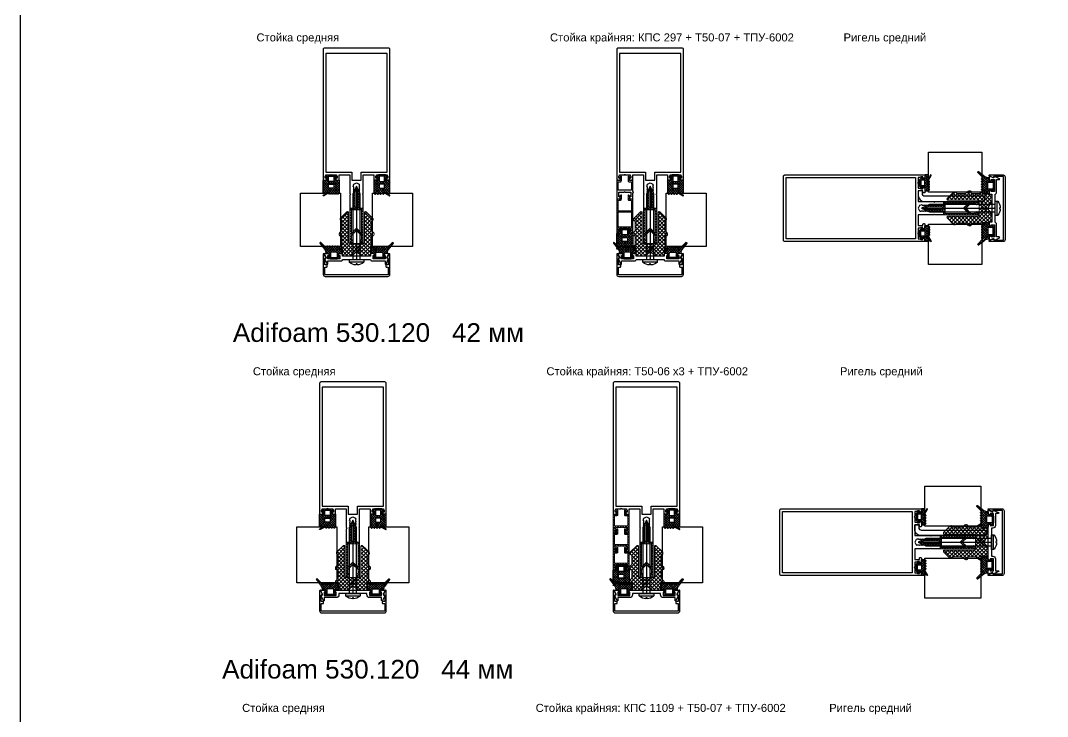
# Model space of a CAD drawing. Header units: millimetres. Extents: x 1744 to 18744, y -2272 to 2782.
# Drawn here: x 7208 to 7977, y -554 to -32 of the extents above; entities that cross this region are included whole.
import ezdxf

# ---------------------------------------------------------------- set-up
doc = ezdxf.new("R2010")
doc.units = ezdxf.units.MM
doc.layers.add('Steklopaket', color=5, linetype='Continuous')
doc.layers.add('подписи', color=7, linetype='Continuous')
doc.layers.add('Уплотнители', color=1, linetype='Continuous', lineweight=20)
doc.layers.add('Штриховка', color=1, linetype='Continuous', lineweight=5)
doc.styles.get("Standard").update_dxf_attribs({"font": 'arial.ttf'})

# ---------------------------------------------------------------- blocks, each defined once
blk = doc.blocks.new('КП45548')
at = {"color": 146, "true_color": 0x105689}
blk.add_lwpolyline([(-25, 21.5, 0.414214), (-24.5, 21), (-23.57, 21, 0.116434), (-23.44, 21.03), (-22.67, 21.42, 0.284079), (-22.5, 21.69), (-22.5, 22.2, 0.414214), (-22.8, 22.5), (-23.5, 22.5), (-23.5, 24), (-23.09, 24.41, 0.198912), (-23, 24.62), (-23, 25), (-19.44, 25, 0.284079), (-19.17, 25.17), (-19, 25.5), (-18.83, 25.17, 0.284079), (-18.56, 25), (-15, 25), (-15, 24.62, 0.198912), (-14.91, 24.41), (-14.5, 24), (-14.5, 22.5), (-15.2, 22.5, 0.414214), (-15.5, 22.2), (-15.5, 21.69, 0.284079), (-15.33, 21.42), (-14.56, 21.03, 0.116434), (-14.43, 21), (-13.5, 21, 0.414214), (-13, 21.5), (-13, 25), (-5, 25), (-5, 11.12, 0.198912), (-4.91, 10.91), (-4.5, 10.5), (-4.91, 10.09, 0.198912), (-5, 9.88), (-5, 0.5, 0.414214), (-4.5, 0), (-3.12, 0, 0.198912), (-2.91, 0.09), (-2.09, 0.91, 0.198912), (-2, 1.12), (-2, 1.46, 0.284079), (-2.17, 1.73), (-2.5, 1.9), (-2.17, 2.07, 0.284079), (-2, 2.34), (-2, 3.26, 0.284079), (-2.17, 3.53), (-2.5, 3.7), (-2.17, 3.87, 0.284079), (-2, 4.14), (-2, 5.06, 0.284079), (-2.17, 5.33), (-2.5, 5.5), (-2.17, 5.67, 0.284079), (-2, 5.94), (-2, 6.86, 0.284079), (-2.17, 7.13), (-2.5, 7.3), (-2.17, 7.47, 0.284079), (-2, 7.74), (-2, 8.66, 0.284079), (-2.17, 8.93), (-2.5, 9.1), (-2.17, 9.27, 0.284079), (-2, 9.54), (-2, 10.46, 0.284079), (-2.17, 10.73), (-2.5, 10.9), (-2.17, 11.07, 0.284079), (-2, 11.34), (-2, 12.26, 0.284079), (-2.17, 12.53), (-2.5, 12.7), (-2.17, 12.87, 0.284079), (-2, 13.14), (-2, 14.06, 0.284079), (-2.17, 14.33), (-2.5, 14.5), (-2.17, 14.67, 0.284079), (-2, 14.94), (-2, 15.86, 0.284079), (-2.17, 16.13), (-2.5, 16.3), (-2, 18), (0, 19), (2, 18), (2, 17.64, 0.284079), (2.17, 17.37), (2.5, 17.2), (2.17, 17.03, 0.284079), (2, 16.76), (2, 15.84, 0.284079), (2.17, 15.57), (2.5, 15.4), (2.17, 15.23, 0.284079), (2, 14.96), (2, 14.04, 0.284079), (2.17, 13.77), (2.5, 13.6), (2.17, 13.43, 0.284079), (2, 13.16), (2, 12.24, 0.284079), (2.17, 11.97), (2.5, 11.8), (2.17, 11.63, 0.284079), (2, 11.36), (2, 10.44, 0.284079), (2.17, 10.17), (2.5, 10), (2.17, 9.83, 0.284079), (2, 9.56), (2, 8.64, 0.284079), (2.17, 8.37), (2.5, 8.2), (2.17, 8.03, 0.284079), (2, 7.76), (2, 6.84, 0.284079), (2.17, 6.57), (2.5, 6.4), (2.17, 6.23, 0.284079), (2, 5.96), (2, 5.04, 0.284079), (2.17, 4.77), (2.5, 4.6), (2.17, 4.43, 0.284079), (2, 4.16), (2, 3.24, 0.284079), (2.17, 2.97), (2.5, 2.8), (2.17, 2.63, 0.284079), (2, 2.36), (2, 1.12, 0.198912), (2.09, 0.91), (2.91, 0.09, 0.198912), (3.12, 0), (4.5, 0, 0.414214), (5, 0.5), (5, 9.88, 0.198912), (4.91, 10.09), (4.5, 10.5), (4.91, 10.91, 0.198912), (5, 11.12), (5, 25), (13, 25), (13, 21.5, 0.414214), (13.5, 21), (14.43, 21, 0.116434), (14.56, 21.03), (15.33, 21.42, 0.284079), (15.5, 21.69), (15.5, 22.2, 0.414214), (15.2, 22.5), (14.5, 22.5), (14.5, 24), (14.91, 24.41, 0.198912), (15, 24.62), (15, 25), (18.56, 25, 0.284079), (18.83, 25.17), (19, 25.5), (19.17, 25.17, 0.284079), (19.44, 25), (23, 25), (23, 24.62, 0.198912), (23.09, 24.41), (23.5, 24), (23.5, 22.5), (22.8, 22.5, 0.414214), (22.5, 22.2), (22.5, 21.69, 0.284079), (22.67, 21.42), (23.44, 21.03, 0.116434), (23.57, 21), (24.5, 21, 0.414214), (25, 21.5), (25, 119, 0.414214), (24, 120), (-24, 120, 0.414214), (-25, 119)], format="xyb", close=True, dxfattribs=at)
blk.add_lwpolyline([(-3.5, 27), (-3.5, 21), (3.5, 21), (3.5, 27), (23, 27), (23, 116), (-23, 116), (-23, 27)], close=True, dxfattribs=at)
blk = doc.blocks.new('ТПУ-6002')
at = {"true_color": 0xafd9aa}
h = blk.add_hatch(dxfattribs=at)
h.set_pattern_fill('ANSI37', color=9, scale=10, angle=180, style=0)
h.set_pattern_definition([(225, (359.6389, 110.4286), (0.8838835, -0.8838835), []), (315, (359.6389, 110.4286), (0.8838835, 0.8838835), [])])
edge = h.paths.add_edge_path(flags=16)
edge.add_line((1.75, -1), (-1.75, -1))
edge.add_arc((-1.75, -1.25), 0.25, 90, 180)
edge.add_line((-2, -1.25), (-2, -4.75))
edge.add_arc((-1.75, -4.75), 0.25, 180, 270)
edge.add_line((-1.75, -5), (1.75, -5))
edge.add_arc((1.75, -4.75), 0.25, 270, 360)
edge.add_line((2, -4.75), (2, -1.25))
edge.add_arc((1.75, -1.25), 0.25, 0, 90)
edge = h.paths.add_edge_path()
edge.add_line((2.37, -12.66), (4.04, -13.57))
edge.add_arc((4.16, -13.35), 0.25, 241.51963, 270)
edge.add_line((4.16, -13.6), (5.75, -13.6))
edge.add_arc((5.75, -13.35), 0.25, 270, 360)
edge.add_line((6, -13.35), (6, -4.25))
edge.add_arc((5.75, -4.25), 0.25, 0, 90)
edge.add_line((5.75, -4), (3.25, -4))
edge.add_arc((3.25, -3.75), 0.25, 180, 270, ccw=False)
edge.add_line((3, -3.75), (3, -2.25))
edge.add_arc((3.25, -2.25), 0.25, 90, 180, ccw=False)
edge.add_line((3.25, -2), (3.9, -2))
edge.add_arc((3.9, -1.75), 0.25, 270, 405.06464)
edge.add_line((4.08, -1.57), (2.57, -0.07))
edge.add_arc((2.4, -0.25), 0.25, 45.06464, 90)
edge.add_line((2.4, 0), (-2.4, 0))
edge.add_arc((-2.4, -0.25), 0.25, 90, 134.93536)
edge.add_line((-2.57, -0.07), (-4.08, -1.57))
edge.add_arc((-3.9, -1.75), 0.25, 134.93536, 270)
edge.add_line((-3.9, -2), (-3.25, -2))
edge.add_arc((-3.25, -2.25), 0.25, 0, 90, ccw=False)
edge.add_line((-3, -2.25), (-3, -3.75))
edge.add_arc((-3.25, -3.75), 0.25, -90, 0, ccw=False)
edge.add_line((-3.25, -4), (-5.75, -4))
edge.add_arc((-5.75, -4.25), 0.25, 90, 180)
edge.add_line((-6, -4.25), (-6, -13.5))
edge.add_arc((-5.75, -13.5), 0.25, 180, 225)
edge.add_line((-5.93, -13.67), (-5.18, -14.42))
edge.add_arc((-5, -14.25), 0.25, 225, 315)
edge.add_line((-4.82, -14.42), (-4.18, -13.78))
edge.add_arc((-4, -13.95), 0.25, 45, 135, ccw=False)
edge.add_line((-3.82, -13.78), (-3.18, -14.42))
edge.add_arc((-3, -14.25), 0.25, 225, 315)
edge.add_line((-2.82, -14.42), (-2.18, -13.78))
edge.add_arc((-2, -13.95), 0.25, 45, 135, ccw=False)
edge.add_line((-1.82, -13.78), (-1.18, -14.42))
edge.add_arc((-1, -14.25), 0.25, 225, 315)
edge.add_line((-0.82, -14.42), (-0.18, -13.78))
edge.add_arc((0, -13.95), 0.25, 45, 135, ccw=False)
edge.add_line((0.18, -13.78), (0.82, -14.42))
edge.add_arc((1, -14.25), 0.25, 225, 315)
edge.add_line((1.18, -14.42), (1.87, -13.73))
edge.add_arc((2.04, -13.91), 0.25, 61.51963, 135, ccw=False)
edge.add_line((2.16, -13.69), (5.63, -15.57))
edge.add_arc((5.75, -15.35), 0.25, 241.51963, 421.51963)
edge.add_line((5.87, -15.13), (2.13, -13.1))
edge.add_arc((2.25, -12.88), 0.25, 61.51963, 241.51963, ccw=False)
edge = h.paths.add_edge_path(flags=16)
edge.add_line((1.75, -7), (-1.75, -7))
edge.add_arc((-1.75, -7.25), 0.25, 90, 180)
edge.add_line((-2, -7.25), (-2, -9.75))
edge.add_arc((-1.75, -9.75), 0.25, 180, 270)
edge.add_line((-1.75, -10), (1.75, -10))
edge.add_arc((1.75, -9.75), 0.25, 270, 360)
edge.add_line((2, -9.75), (2, -7.25))
edge.add_arc((1.75, -7.25), 0.25, 0, 90)
at = {"color": 9, "true_color": 0xafd9aa}
for points in [[(2.37, -12.66), (4.04, -13.57, 0.124913), (4.16, -13.6), (5.75, -13.6, 0.414214), (6, -13.35), (6, -4.25, 0.414214), (5.75, -4), (3.25, -4, -0.414214), (3, -3.75), (3, -2.25, -0.414214), (3.25, -2), (3.9, -2, 0.668587), (4.08, -1.57), (2.57, -0.07, 0.198619), (2.4, 0), (-2.4, 0, 0.198619), (-2.57, -0.07), (-4.08, -1.57, 0.668587), (-3.9, -2), (-3.25, -2, -0.414214), (-3, -2.25), (-3, -3.75, -0.414214), (-3.25, -4), (-5.75, -4, 0.414214), (-6, -4.25), (-6, -13.5, 0.198912), (-5.93, -13.67), (-5.18, -14.42, 0.414214), (-4.82, -14.42), (-4.18, -13.78, -0.414214), (-3.82, -13.78), (-3.18, -14.42, 0.414214), (-2.82, -14.42), (-2.18, -13.78, -0.414214), (-1.82, -13.78), (-1.18, -14.42, 0.414214), (-0.82, -14.42), (-0.18, -13.78, -0.414214), (0.18, -13.78), (0.82, -14.42, 0.414214), (1.18, -14.42), (1.87, -13.73, -0.332076), (2.16, -13.69), (5.63, -15.57, 1), (5.87, -15.13), (2.13, -13.1, -1)], [(1.75, -1), (-1.75, -1, 0.414214), (-2, -1.25), (-2, -4.75, 0.414214), (-1.75, -5), (1.75, -5, 0.414214), (2, -4.75), (2, -1.25, 0.414214)], [(1.75, -7), (-1.75, -7, 0.414214), (-2, -7.25), (-2, -9.75, 0.414214), (-1.75, -10), (1.75, -10, 0.414214), (2, -9.75), (2, -7.25, 0.414214)]]:
    blk.add_lwpolyline(points, format="xyb", close=True, dxfattribs=at)
blk = doc.blocks.new('КПС 917')
blk.add_lwpolyline([(10.5, 1.08), (0.62, 1.08, 0.198912), (0.41, 0.99), (0, 0.58), (-0.41, 0.99, 0.198912), (-0.62, 1.08), (-10.5, 1.08, 0.414214), (-11.5, 2.08), (-21.5, 2.08), (-21.5, 4.28, 0.414214), (-21.8, 4.58), (-21.83, 4.58, 0.291473), (-22.1, 4.41), (-23.77, 0.83, 0.414214), (-23.63, 0.43), (-22.87, 0.08, -0.414214), (-22.73, -0.32), (-23.97, -2.99, 0.548619), (-23.7, -3.42), (-21.57, -3.42, 0.116434), (-21.44, -3.39), (-20.67, -3, 0.284079), (-20.5, -2.73), (-20.5, -2.22, 0.414214), (-20.8, -1.92), (-21.5, -1.92), (-21.5, 0.58), (-12.5, 0.58), (-12.5, -1.92), (-13.2, -1.92, 0.414214), (-13.5, -2.22), (-13.5, -2.73, 0.284079), (-13.33, -3), (-12.56, -3.39, 0.116434), (-12.43, -3.42), (-11, -3.42, 0.414214), (-10.5, -2.92), (-10.5, -1.42), (10.5, -1.42), (10.5, -2.92, 0.414214), (11, -3.42), (12.43, -3.42, 0.116434), (12.56, -3.39), (13.33, -3, 0.284079), (13.5, -2.73), (13.5, -2.22, 0.414214), (13.2, -1.92), (12.5, -1.92), (12.5, 0.58), (21.5, 0.58), (21.5, -1.92), (20.8, -1.92, 0.414214), (20.5, -2.22), (20.5, -2.73, 0.284079), (20.67, -3), (21.44, -3.39, 0.116434), (21.57, -3.42), (23.7, -3.42, 0.548619), (23.97, -2.99), (22.73, -0.32, -0.414214), (22.87, 0.08), (23.63, 0.43, 0.414214), (23.77, 0.83), (22.1, 4.41, 0.291473), (21.83, 4.58), (21.8, 4.58, 0.414214), (21.5, 4.28), (21.5, 2.08), (11.5, 2.08, 0.414214)], format="xyb", close=True)
blk = doc.blocks.new('ТПУ-007ММ')
at = {"true_color": 0xafd9aa}
h = blk.add_hatch(dxfattribs=at)
h.set_pattern_fill('ANSI37', color=9, scale=10, angle=180, style=0)
h.set_pattern_definition([(225, (-3851.0623, 2334.4012), (0.88388348, -0.88388348), []), (315, (-3851.0623, 2334.4012), (0.88388348, 0.88388348), [])])
edge = h.paths.add_edge_path(flags=16)
edge.add_line((2.1, -1), (-2.1, -1))
edge.add_arc((-2.1, -1.5), 0.5, 90, 180)
edge.add_line((-2.6, -1.5), (-2.6, -4.5))
edge.add_arc((-2.1, -4.5), 0.5, 180, 270)
edge.add_line((-2.1, -5), (2.1, -5))
edge.add_arc((2.1, -4.5), 0.5, 270, 360)
edge.add_line((2.6, -4.5), (2.6, -1.5))
edge.add_arc((2.1, -1.5), 0.5, 0, 90)
edge = h.paths.add_edge_path()
edge.add_arc((-3.85, -2.25), 0.25, 0, 90, ccw=False)
edge.add_line((-3.6, -2.25), (-3.6, -3.75))
edge.add_arc((-3.85, -3.75), 0.25, -90, 0, ccw=False)
edge.add_line((-3.85, -4), (-5.75, -4))
edge.add_arc((-5.75, -4.25), 0.25, 90, 180)
edge.add_line((-6, -4.25), (-6, -8.62))
edge.add_arc((-5.8, -8.62), 0.2, 180, 225)
edge.add_line((-5.94, -8.76), (-5.18, -9.53))
edge.add_arc((-5, -9.35), 0.25, 225, 315)
edge.add_line((-4.82, -9.53), (-4.18, -8.88))
edge.add_arc((-4, -9.06), 0.25, 45, 135, ccw=False)
edge.add_line((-3.82, -8.88), (-3.18, -9.53))
edge.add_arc((-3, -9.35), 0.25, 225, 315)
edge.add_line((-2.82, -9.53), (-2.18, -8.88))
edge.add_arc((-2, -9.06), 0.25, 45, 135, ccw=False)
edge.add_line((-1.82, -8.88), (-1.18, -9.53))
edge.add_arc((-1, -9.35), 0.25, 225, 315)
edge.add_line((-0.82, -9.53), (-0.18, -8.88))
edge.add_arc((0, -9.06), 0.25, 45, 135, ccw=False)
edge.add_line((0.18, -8.88), (0.82, -9.53))
edge.add_arc((1, -9.35), 0.25, 225, 315)
edge.add_line((1.18, -9.53), (1.82, -8.88))
edge.add_arc((2, -9.06), 0.25, 45, 135, ccw=False)
edge.add_line((2.18, -8.88), (2.82, -9.53))
edge.add_arc((3, -9.35), 0.25, 225, 315)
edge.add_line((3.18, -9.53), (3.82, -8.88))
edge.add_arc((4, -9.06), 0.25, 45, 135, ccw=False)
edge.add_line((4.18, -8.88), (4.82, -9.53))
edge.add_arc((5, -9.35), 0.25, 225, 315)
edge.add_line((5.18, -9.53), (5.82, -8.88))
edge.add_arc((6, -9.06), 0.25, 45, 135, ccw=False)
edge.add_line((6.18, -8.88), (9.82, -12.42))
edge.add_arc((10, -12.25), 0.25, 225, 315)
edge.add_line((10.18, -12.42), (10.39, -12.21))
edge.add_arc((10.21, -12.04), 0.25, 315, 380.22486)
edge.add_line((10.44, -11.95), (6.8, -7.06))
edge.add_arc((10, -4.67), 4, 180, 216.76049, ccw=False)
edge.add_line((6, -4.67), (6, -4.3))
edge.add_arc((5.7, -4.3), 0.3, 360, 450)
edge.add_line((5.7, -4), (3.85, -4))
edge.add_arc((3.85, -3.75), 0.25, 180, 270, ccw=False)
edge.add_line((3.6, -3.75), (3.6, -2.25))
edge.add_arc((3.85, -2.25), 0.25, 90, 180, ccw=False)
edge.add_line((3.85, -2), (4.1, -2))
edge.add_arc((4.1, -1.75), 0.25, 270, 405.06464)
edge.add_line((4.28, -1.57), (2.57, -0.07))
edge.add_arc((2.4, -0.25), 0.25, 45.06464, 90)
edge.add_line((2.4, 0), (-2.4, 0))
edge.add_arc((-2.4, -0.25), 0.25, 90, 134.93536)
edge.add_line((-2.57, -0.07), (-4.28, -1.57))
edge.add_arc((-4.1, -1.75), 0.25, 134.93536, 270)
edge.add_line((-4.1, -2), (-3.85, -2))
at = {"color": 9, "true_color": 0xafd9aa}
for points in [[(-3.85, -2, -0.414214), (-3.6, -2.25), (-3.6, -3.75, -0.414214), (-3.85, -4), (-5.75, -4, 0.414214), (-6, -4.25), (-6, -8.62, 0.198912), (-5.94, -8.76), (-5.18, -9.53, 0.414214), (-4.82, -9.53), (-4.18, -8.88, -0.414214), (-3.82, -8.88), (-3.18, -9.53, 0.414214), (-2.82, -9.53), (-2.18, -8.88, -0.414214), (-1.82, -8.88), (-1.18, -9.53, 0.414214), (-0.82, -9.53), (-0.18, -8.88, -0.414214), (0.18, -8.88), (0.82, -9.53, 0.414214), (1.18, -9.53), (1.82, -8.88, -0.414214), (2.18, -8.88), (2.82, -9.53, 0.414214), (3.18, -9.53), (3.82, -8.88, -0.414214), (4.18, -8.88), (4.82, -9.53, 0.414214), (5.18, -9.53), (5.82, -8.88, -0.414214), (6.18, -8.88), (9.82, -12.42, 0.414214), (10.18, -12.42), (10.39, -12.21, 0.292538), (10.44, -11.95), (6.8, -7.06, -0.161788), (6, -4.67), (6, -4.3, 0.414214), (5.7, -4), (3.85, -4, -0.414214), (3.6, -3.75), (3.6, -2.25, -0.414214), (3.85, -2), (4.1, -2, 0.668587), (4.28, -1.57), (2.57, -0.07, 0.198619), (2.4, 0), (-2.4, 0, 0.198619), (-2.57, -0.07), (-4.28, -1.57, 0.668587), (-4.1, -2)], [(2.1, -1), (-2.1, -1, 0.414214), (-2.6, -1.5), (-2.6, -4.5, 0.414214), (-2.1, -5), (2.1, -5, 0.414214), (2.6, -4.5), (2.6, -1.5, 0.414214)]]:
    blk.add_lwpolyline(points, format="xyb", close=True, dxfattribs=at)
blk = doc.blocks.new('КП45310')
at = {"color": 0}
blk.add_lwpolyline([(23.8, -4.26), (23.8, -8.78, -0.279739), (23.48, -9.31, 0.401559), (23.17, -10.23), (24.24, -12.52, 0.802585), (25, -12.36), (25, 2.74, 0.414214), (23.5, 4.24), (-23.5, 4.24, 0.414214), (-25, 2.74), (-25, -12.36, 0.802585), (-24.24, -12.52), (-23.17, -10.23, 0.401559), (-23.48, -9.31, -0.279739), (-23.8, -8.78), (-23.8, -4.26), (-22.3, -4.26, 0.414214), (-22, -3.96), (-22, -3.06, 0.414214), (-22.3, -2.76), (-23.8, -2.76), (-23.8, 2.74, -0.414214), (-23.5, 3.04), (23.5, 3.04, -0.414214), (23.8, 2.74), (23.8, -2.76), (22.3, -2.76, 0.414214), (22, -3.06), (22, -3.96, 0.414214), (22.3, -4.26)], format="xyb", close=True, dxfattribs=at)
blk = doc.blocks.new('ВС 5.5х55 А2 DIN7981')
for p, q in [((0, 0), (0, -55)), ((-5.4, -56.69), (5.4, -56.69))]:
    blk.add_line(p, q)
for points in [[(2.75, -55), (2.75, -5.9), (0, 0), (-2.75, -5.9), (-2.75, -55)], [(-2.75, -51.67), (2.75, -46.17), (2.75, -43.88), (-2.75, -49.38)]]:
    blk.add_lwpolyline(points, close=True)
blk.add_lwpolyline([(-0.39, -58.94, -0.161849), (-5.22, -57.08, -0.223888), (-5.4, -56.69), (-5.4, -55), (5.4, -55), (5.4, -56.69, -0.223888), (5.22, -57.08, -0.161849), (0.39, -58.94), (0.39, -58.24), (-0.39, -58.24)], format="xyb", close=True)
blk = doc.blocks.new('Т50-02')
at = {"layer": 'Штриховка', "lineweight": 5}
h = blk.add_hatch(dxfattribs=at)
h.set_pattern_fill('ANSI37', color=256, scale=11.2, angle=90, style=0)
h.set_pattern_definition([(135, (-7168.1142, 4009.3535), (-0.9899495, -0.9899495), []), (225, (-7168.1142, 4009.3535), (0.9899495, -0.9899495), [])])
h.paths.add_polyline_path([(-13.2, -0.7), (-12.5, 0), (-13.2, 0.7), (-13.2, 3.8), (-30.8, 3.8), (-27, 0), (-30.8, -3.8), (-13.2, -3.8)], flags=16)
edge = h.paths.add_edge_path()
edge.add_line((-12, -4.7), (-12, -2.25))
edge.add_arc((-11.75, -2.25), 0.25, 90, 180, ccw=False)
edge.add_line((-11.75, -2), (-5.2, -2))
edge.add_arc((-5, -1.85), 0.25, 216.8699, 323.1301)
edge.add_line((-4.8, -2), (0, -2))
edge.add_arc((0, 0), 2, 270, 450)
edge.add_line((0, 2), (-4.8, 2))
edge.add_arc((-5, 1.85), 0.25, 36.8699, 143.1301)
edge.add_line((-5.2, 2), (-11.75, 2))
edge.add_arc((-11.75, 2.25), 0.25, 180, 270, ccw=False)
edge.add_line((-12, 2.25), (-12, 4.7))
edge.add_arc((-12.3, 4.7), 0.3, 0, 90)
edge.add_line((-12.3, 5), (-37.7, 5))
edge.add_arc((-37.7, 4.7), 0.3, 90, 180)
edge.add_line((-38, 4.7), (-38, 3.75))
edge.add_arc((-36.75, 3.75), 1.25, 180, 350.7182)
edge.add_arc((-35.22, 3.5), 0.3, 90, 170.7182, ccw=False)
edge.add_line((-35.22, 3.8), (-32.5, 3.8))
edge.add_line((-32.5, 3.8), (-28.7, 0))
edge.add_line((-28.7, 0), (-32.5, -3.8))
edge.add_line((-32.5, -3.8), (-35.22, -3.8))
edge.add_arc((-35.22, -3.5), 0.3, 189.2818, 270, ccw=False)
edge.add_arc((-36.75, -3.75), 1.25, 9.2818, 180)
edge.add_line((-38, -3.75), (-38, -4.7))
edge.add_arc((-37.7, -4.7), 0.3, 180, 270)
edge.add_line((-37.7, -5), (-12.3, -5))
edge.add_arc((-12.3, -4.7), 0.3, 270, 360)
edge = h.paths.add_edge_path(flags=16)
edge.add_line((-11, 0), (-12, -1))
edge.add_line((-12, -1), (0, -1))
edge.add_arc((0, 0), 1, 270, 450)
edge.add_line((0, 1), (-12, 1))
edge.add_line((-12, 1), (-11, 0))
at = {"layer": 'Уплотнители'}
for points in [[(-12, -4.7), (-12, -2.25, -0.414214), (-11.75, -2), (-5.2, -2, 0.5), (-4.8, -2), (0, -2, 1), (0, 2), (-4.8, 2, 0.5), (-5.2, 2), (-11.75, 2, -0.414214), (-12, 2.25), (-12, 4.7, 0.414214), (-12.3, 5), (-37.7, 5, 0.414214), (-38, 4.7), (-38, 3.75, 0.922113), (-35.52, 3.55, -0.367523), (-35.22, 3.8), (-32.5, 3.8), (-28.7, 0), (-32.5, -3.8), (-35.22, -3.8, -0.367523), (-35.52, -3.55, 0.922113), (-38, -3.75), (-38, -4.7, 0.414214), (-37.7, -5), (-12.3, -5, 0.414214)], [(-11, 0), (-12, -1), (0, -1, 1), (0, 1), (-12, 1), (-11, 0)]]:
    blk.add_lwpolyline(points, format="xyb", close=True, dxfattribs=at)
blk.add_lwpolyline([(-13.2, -0.7), (-12.5, 0), (-13.2, 0.7), (-13.2, 3.8), (-30.8, 3.8), (-27, 0), (-30.8, -3.8), (-13.2, -3.8)], close=True, dxfattribs=at)
blk = doc.blocks.new('Adifoam 530.120')
at = {"layer": 'Штриховка', "lineweight": 5}
h = blk.add_hatch(dxfattribs=at)
h.set_pattern_fill('ANSI37', color=256, scale=16, style=0)
h.set_pattern_definition([(45, (-11689.9974, 3718.6571), (-1.41421356, 1.41421356), []), (135, (-11689.9974, 3718.6571), (-1.41421356, -1.41421356), [])])
h.paths.add_polyline_path([(-6.69, 0, -0.118476), (-6.86, -0.7), (-9.17, -4.23, 0.146126), (-9.5, -5.32), (-9.5, -9.2), (-9.5, -9.45, 0.414214), (-8.5, -10.45), (-6.41, -10.45), (-4.5, -10.55, -0.590779), (-4.19, -11.18), (-4.38, -11.44, 0.668179), (-3.67, -13.15), (-3.1, -13.15, 0.198912), (-2.4, -12.86), (-1.08, -11.54, -0.198912), (-0.02, -11.1), (5.51, -11.1, -0.668179), (5.8, -11.78, 0.52914), (6.73, -13.15), (7.29, -13.15, 0.198912), (8, -12.86), (9.32, -11.54, -0.198912), (10.38, -11.1), (16.58, -11.1, -0.501863), (16.96, -11.61, 0.342328), (17.92, -12.35), (18.49, -12.35, 0.212691), (19.23, -12.02), (23.82, -7.18, 0.185206), (24, -6.71, 0.418456), (23.3, -6), (1, -6, -0.414214), (0, -5), (0, 0)])
h.paths.add_polyline_path([(-6.41, 10.45), (-8.5, 10.45, 0.414214), (-9.5, 9.45), (-9.5, 9.2), (-9.5, 5.32, 0.146126), (-9.17, 4.23), (-6.86, 0.7, -0.118476), (-6.69, 0), (0, 0), (0, 5, -0.414214), (1, 6), (23.3, 6, 0.414214), (24, 6.7, 0.202658), (23.79, 7.21), (19.19, 12.06, 0.198912), (18.49, 12.35), (17.91, 12.35, 0.339591), (16.96, 11.61, -0.501863), (16.58, 11.1), (10.38, 11.1, -0.198912), (9.32, 11.54), (8, 12.86, 0.198912), (7.29, 13.15), (6.73, 13.15, 0.52914), (5.8, 11.78, -0.668179), (5.51, 11.1), (-0.02, 11.1, -0.198912), (-1.08, 11.54), (-2.4, 12.86, 0.198912), (-3.1, 13.15), (-3.67, 13.15, 0.668179), (-4.38, 11.44), (-4.19, 11.18, -0.590779), (-4.5, 10.55)])
at = {"layer": 'Уплотнители'}
blk.add_lwpolyline([(24, -6.71, -0.198912), (23.79, -7.21), (19.19, -12.06, -0.198912), (18.49, -12.35), (17.92, -12.35, -0.342328), (16.96, -11.61, 0.501863), (16.58, -11.1), (10.38, -11.1, 0.198912), (9.32, -11.54), (8, -12.86, -0.198912), (7.29, -13.15), (6.73, -13.15, -0.52914), (5.8, -11.78, 0.668179), (5.51, -11.1), (-0.02, -11.1, 0.198912), (-1.08, -11.54), (-2.4, -12.86, -0.198912), (-3.1, -13.15), (-3.67, -13.15, -0.668179), (-4.38, -11.44), (-4.19, -11.18, 0.590779), (-4.5, -10.55), (-6.41, -10.45), (-8.5, -10.45, -0.414214), (-9.5, -9.45), (-9.5, -9.2), (-9.5, -5.32, -0.146126), (-9.17, -4.23), (-6.86, -0.7, 0.240325), (-6.86, 0.7), (-9.17, 4.23, -0.146126), (-9.5, 5.32), (-9.5, 9.2), (-9.5, 9.45, -0.414214), (-8.5, 10.45), (-6.41, 10.45), (-4.5, 10.55, 0.590779), (-4.19, 11.18), (-4.38, 11.44, -0.668179), (-3.67, 13.15), (-3.1, 13.15, -0.198912), (-2.4, 12.86), (-1.08, 11.54, 0.198912), (-0.02, 11.1), (5.51, 11.1, 0.668179), (5.8, 11.78, -0.52914), (6.73, 13.15), (7.29, 13.15, -0.198912), (8, 12.86), (9.32, 11.54, 0.198912), (10.38, 11.1), (16.58, 11.1, 0.501863), (16.96, 11.61, -0.342328), (17.92, 12.35), (18.49, 12.35, -0.198912), (19.19, 12.06), (23.79, 7.21, -0.198912), (24, 6.71), (24, 6.7, -0.414214), (23.3, 6), (1, 6, 0.414214), (0, 5), (0, 0), (0, -5, 0.414214), (1, -6), (23.3, -6, -0.414214), (24, -6.7)], format="xyb", dxfattribs=at)
blk = doc.blocks.new('КПС 297')
blk.add_lwpolyline([(6.09, 0.96, 0.198912), (6, 0.75), (6, -7.2, -0.414214), (5.7, -7.5), (5.1, -7.5, -0.414214), (4.8, -7.2), (3.5, -7.2), (3.5, -8.99, 0.198912), (3.59, -9.2), (3.71, -9.33, -0.414214), (3.71, -9.75), (3.06, -10.4, -0.668179), (2.5, -10.17), (2.5, -7.2, -0.414214), (3.5, -6.2), (5, -6.2), (5, 0), (-5, 0), (-5, -6.2), (-3.5, -6.2, -0.414214), (-2.5, -7.2), (-2.5, -10.17, -0.668179), (-3.06, -10.4), (-3.71, -9.75, -0.414214), (-3.71, -9.33), (-3.59, -9.2, 0.198912), (-3.5, -8.99), (-3.5, -7.2), (-4.8, -7.2, -0.414214), (-5.1, -7.5), (-5.7, -7.5, -0.414214), (-6, -7.2), (-6, 6, -0.414214), (-5.5, 6.5), (-4.57, 6.5, -0.116434), (-4.44, 6.47), (-3.67, 6.08, -0.284079), (-3.5, 5.81), (-3.5, 5.3, -0.414214), (-3.8, 5), (-4.5, 5), (-4.5, 1.5), (-0.62, 1.5, -0.198912), (-0.41, 1.41), (0, 1), (0.41, 1.41, -0.198912), (0.62, 1.5), (4.5, 1.5), (4.5, 5), (3.8, 5, -0.414214), (3.5, 5.3), (3.5, 5.81, -0.284079), (3.67, 6.08), (4.44, 6.47, -0.116434), (4.57, 6.5), (5.5, 6.5, -0.414214), (6, 6), (6, 2.25, 0.198912), (6.09, 2.04), (6.41, 1.71, -0.414214), (6.41, 1.29)], format="xyb", close=True)
blk = doc.blocks.new('Т50-07')
at = {"layer": 'Штриховка', "lineweight": 5}
h = blk.add_hatch(dxfattribs=at)
h.set_pattern_fill('ANSI37', color=256, scale=11.2, angle=90, style=0)
h.set_pattern_definition([(135, (-11406.9071, 3792.9893), (-0.9899495, -0.9899495), []), (225, (-11406.9071, 3792.9893), (0.9899495, -0.9899495), [])])
h.paths.add_polyline_path([(1.2, 5), (1.2, -5), (12, -5), (12, 5)], flags=16)
edge = h.paths.add_edge_path()
edge.add_line((0, 5), (-7.5, 5))
edge.add_line((-7.5, 5), (-7.5, 3.5))
edge.add_arc((-8.5, 3.5), 1, -90, 0, ccw=False)
edge.add_line((-8.5, 2.5), (-11.48, 2.5))
edge.add_arc((-11.48, 2.82), 0.317, 135, 270, ccw=False)
edge.add_line((-11.71, 3.04), (-11.04, 3.71))
edge.add_arc((-10.82, 3.5), 0.3, 45, 135, ccw=False)
edge.add_line((-10.61, 3.71), (-10.4, 3.5))
edge.add_line((-10.4, 3.5), (-8.5, 3.5))
edge.add_line((-8.5, 3.5), (-8.5, 4.8))
edge.add_arc((-8.5, 5.1), 0.3, 180, 270, ccw=False)
edge.add_line((-8.8, 5.1), (-8.8, 5.7))
edge.add_arc((-8.5, 5.7), 0.3, 90, 180, ccw=False)
edge.add_line((-8.5, 6), (16.7, 6))
edge.add_arc((16.7, 5.5), 0.5, 0, 90, ccw=False)
edge.add_line((17.2, 5.5), (17.2, 4.57))
edge.add_arc((16.9, 4.57), 0.3, -26.56505, 0, ccw=False)
edge.add_line((17.17, 4.44), (16.78, 3.67))
edge.add_arc((16.51, 3.8), 0.3, 270, 333.43495, ccw=False)
edge.add_line((16.51, 3.5), (16, 3.5))
edge.add_arc((16, 3.8), 0.3, 180, 270, ccw=False)
edge.add_line((15.7, 3.8), (15.7, 4.5))
edge.add_line((15.7, 4.5), (14.2, 4.5))
edge.add_line((14.2, 4.5), (13.79, 4.09))
edge.add_arc((13.58, 4.3), 0.3, 270, 315, ccw=False)
edge.add_line((13.58, 4), (13.2, 4))
edge.add_line((13.2, 4), (13.2, 0.62))
edge.add_arc((12.9, 0.62), 0.3, -45, 0, ccw=False)
edge.add_line((13.11, 0.41), (12.7, 0))
edge.add_line((12.7, 0), (13.11, -0.41))
edge.add_arc((12.9, -0.62), 0.3, 0, 45, ccw=False)
edge.add_line((13.2, -0.62), (13.2, -4))
edge.add_line((13.2, -4), (13.58, -4))
edge.add_arc((13.58, -4.3), 0.3, 45, 90, ccw=False)
edge.add_line((13.79, -4.09), (14.2, -4.5))
edge.add_line((14.2, -4.5), (15.7, -4.5))
edge.add_line((15.7, -4.5), (15.7, -3.8))
edge.add_arc((16, -3.8), 0.3, 90, 180, ccw=False)
edge.add_line((16, -3.5), (16.51, -3.5))
edge.add_arc((16.51, -3.8), 0.3, 26.56505, 90, ccw=False)
edge.add_line((16.78, -3.67), (17.17, -4.44))
edge.add_arc((16.9, -4.57), 0.3, 0, 26.56505, ccw=False)
edge.add_line((17.2, -4.57), (17.2, -5.5))
edge.add_arc((16.7, -5.5), 0.5, -90, 0, ccw=False)
edge.add_line((16.7, -6), (-8.5, -6))
edge.add_arc((-8.5, -5.7), 0.3, 180, 270, ccw=False)
edge.add_line((-8.8, -5.7), (-8.8, -5.1))
edge.add_arc((-8.5, -5.1), 0.3, 90, 180, ccw=False)
edge.add_line((-8.5, -4.8), (-8.5, -3.5))
edge.add_line((-8.5, -3.5), (-10.4, -3.5))
edge.add_line((-10.4, -3.5), (-10.61, -3.71))
edge.add_arc((-10.82, -3.5), 0.3, 225, 315, ccw=False)
edge.add_line((-11.04, -3.71), (-11.71, -3.04))
edge.add_arc((-11.48, -2.82), 0.317, 90, 225, ccw=False)
edge.add_line((-11.48, -2.5), (-8.5, -2.5))
edge.add_arc((-8.5, -3.5), 1, 0, 90, ccw=False)
edge.add_line((-7.5, -3.5), (-7.5, -5))
edge.add_line((-7.5, -5), (0, -5))
edge.add_line((0, -5), (0, 5))
at = {"layer": 'Уплотнители'}
blk.add_lwpolyline([(0, 5), (-7.5, 5), (-7.5, 3.5, -0.414214), (-8.5, 2.5), (-11.48, 2.5, -0.668179), (-11.71, 3.04), (-11.04, 3.71, -0.414214), (-10.61, 3.71), (-10.4, 3.5), (-8.5, 3.5), (-8.5, 4.8, -0.414214), (-8.8, 5.1), (-8.8, 5.7, -0.414214), (-8.5, 6), (16.7, 6, -0.414214), (17.2, 5.5), (17.2, 4.57, -0.116434), (17.17, 4.44), (16.78, 3.67, -0.284079), (16.51, 3.5), (16, 3.5, -0.414214), (15.7, 3.8), (15.7, 4.5), (14.2, 4.5), (13.79, 4.09, -0.198912), (13.58, 4), (13.2, 4), (13.2, 0.62, -0.198912), (13.11, 0.41), (12.7, 0), (13.11, -0.41, -0.198912), (13.2, -0.62), (13.2, -4), (13.58, -4, -0.198912), (13.79, -4.09), (14.2, -4.5), (15.7, -4.5), (15.7, -3.8, -0.414214), (16, -3.5), (16.51, -3.5, -0.284079), (16.78, -3.67), (17.17, -4.44, -0.116434), (17.2, -4.57), (17.2, -5.5, -0.414214), (16.7, -6), (-8.5, -6, -0.414214), (-8.8, -5.7), (-8.8, -5.1, -0.414214), (-8.5, -4.8), (-8.5, -3.5), (-10.4, -3.5), (-10.61, -3.71, -0.414214), (-11.04, -3.71), (-11.71, -3.04, -0.668179), (-11.48, -2.5), (-8.5, -2.5, -0.414214), (-7.5, -3.5), (-7.5, -5), (0, -5)], format="xyb", close=True, dxfattribs=at)
blk.add_lwpolyline([(1.2, 5), (1.2, -5), (12, -5), (12, 5)], close=True, dxfattribs=at)
blk = doc.blocks.new('КП45550')
at = {"color": 217, "true_color": 0x93278f}
blk.add_lwpolyline([(-5, 6.38, -0.198912), (-4.91, 6.59), (-4.5, 7), (-4.91, 7.41, -0.198912), (-5, 7.62), (-5, 19), (-13, 19), (-13, 15.5), (-12, 15.5, -0.414214), (-11.5, 15), (-11.5, 14.5, -0.414214), (-12, 14), (-14.43, 14, -0.116434), (-14.56, 14.03), (-15.33, 14.42, -0.284079), (-15.5, 14.69), (-15.5, 15.2, -0.414214), (-15.2, 15.5), (-14.5, 15.5), (-14.5, 17), (-14.91, 17.41, -0.198912), (-15, 17.62), (-15, 19), (-18.56, 19, -0.284079), (-18.83, 19.17), (-19, 19.5), (-19.17, 19.17, -0.284079), (-19.44, 19), (-23, 19), (-23, 17.62, -0.198912), (-23.09, 17.41), (-23.5, 17), (-23.5, 15.5), (-22.8, 15.5, -0.414214), (-22.5, 15.2), (-22.5, 14.69, -0.284079), (-22.67, 14.42), (-23.44, 14.03, -0.116434), (-23.57, 14), (-24.5, 14, -0.414214), (-25, 14.5), (-25, 119, -0.414214), (-24, 120), (24, 120, -0.414214), (25, 119), (25, 14.5, -0.414214), (24.5, 14), (23.57, 14, -0.116434), (23.44, 14.03), (22.67, 14.42, -0.284079), (22.5, 14.69), (22.5, 15.2, -0.414214), (22.8, 15.5), (23.5, 15.5), (23.5, 17), (23.09, 17.41, -0.198912), (23, 17.62), (23, 19), (19.44, 19, -0.284079), (19.17, 19.17), (19, 19.5), (18.83, 19.17, -0.284079), (18.56, 19), (15, 19), (15, 17.62, -0.198912), (14.91, 17.41), (14.5, 17), (14.5, 15.5), (15.2, 15.5, -0.414214), (15.5, 15.2), (15.5, 14.69, -0.284079), (15.33, 14.42), (14.56, 14.03, -0.116434), (14.43, 14), (12, 14, -0.414214), (11.5, 14.5), (11.5, 15, -0.414214), (12, 15.5), (13, 15.5), (13, 19), (5, 19), (5, 7.62, -0.198912), (4.91, 7.41), (4.5, 7), (4.91, 6.59, -0.198912), (5, 6.38), (5, 0.5, -0.414214), (4.5, 0), (3.12, 0, -0.198912), (2.91, 0.09), (2.09, 0.91, -0.198912), (2, 1.12), (2, 1.46, -0.284079), (2.17, 1.73), (2.5, 1.9), (2.17, 2.07, -0.284079), (2, 2.34), (2, 3.26, -0.284079), (2.17, 3.53), (2.5, 3.7), (2.17, 3.87, -0.284079), (2, 4.14), (2, 5.06, -0.284079), (2.17, 5.33), (2.5, 5.5), (2.17, 5.67, -0.284079), (2, 5.94), (2, 6.86, -0.284079), (2.17, 7.13), (2.5, 7.3), (2.17, 7.47, -0.284079), (2, 7.74), (2, 8.66, -0.284079), (2.17, 8.93), (2.5, 9.1), (2.17, 9.27, -0.284079), (2, 9.54), (2, 10.46, -0.284079), (2.17, 10.73), (2.5, 10.9), (2.17, 11.07, -0.284079), (2, 11.34), (2, 12.26, -0.284079), (2.17, 12.53), (2.5, 12.7), (2.17, 12.87, -0.284079), (2, 13.14), (2, 14.06, -0.284079), (2.17, 14.33), (2.5, 14.5), (2.17, 14.67, -0.284079), (2, 14.94), (2, 15.86, -0.284079), (2.17, 16.13), (2.5, 16.3), (2, 18), (0, 19), (-2, 18), (-2, 17.64, -0.284079), (-2.17, 17.37), (-2.5, 17.2), (-2.17, 17.03, -0.284079), (-2, 16.76), (-2, 15.84, -0.284079), (-2.17, 15.57), (-2.5, 15.4), (-2.17, 15.23, -0.284079), (-2, 14.96), (-2, 14.04, -0.284079), (-2.17, 13.77), (-2.5, 13.6), (-2.17, 13.43, -0.284079), (-2, 13.16), (-2, 12.24, -0.284079), (-2.17, 11.97), (-2.5, 11.8), (-2.17, 11.63, -0.284079), (-2, 11.36), (-2, 10.44, -0.284079), (-2.17, 10.17), (-2.5, 10), (-2.17, 9.83, -0.284079), (-2, 9.56), (-2, 8.64, -0.284079), (-2.17, 8.37), (-2.5, 8.2), (-2.17, 8.03, -0.284079), (-2, 7.76), (-2, 6.84, -0.284079), (-2.17, 6.57), (-2.5, 6.4), (-2.17, 6.23, -0.284079), (-2, 5.96), (-2, 5.04, -0.284079), (-2.17, 4.77), (-2.5, 4.6), (-2.17, 4.43, -0.284079), (-2, 4.16), (-2, 3.24, -0.284079), (-2.17, 2.97), (-2.5, 2.8), (-2.17, 2.63, -0.284079), (-2, 2.36), (-2, 1.12, -0.198912), (-2.09, 0.91), (-2.91, 0.09, -0.198912), (-3.12, 0), (-4.5, 0, -0.414214), (-5, 0.5)], format="xyb", close=True, dxfattribs=at)
blk.add_lwpolyline([(23, 21), (-23, 21), (-23, 118), (23, 118)], close=True, dxfattribs=at)
blk = doc.blocks.new('ТПУ-6001')
at = {"true_color": 0xafd9aa}
h = blk.add_hatch(dxfattribs=at)
h.set_pattern_fill('ANSI37', color=9, scale=10, angle=180, style=0)
h.set_pattern_definition([(225, (-3851.2058, 2316.4733), (0.88388348, -0.88388348), []), (315, (-3851.2058, 2316.4733), (0.88388348, 0.88388348), [])])
edge = h.paths.add_edge_path(flags=16)
edge.add_line((1.75, -1), (-1.75, -1))
edge.add_arc((-1.75, -1.25), 0.25, 90, 180)
edge.add_line((-2, -1.25), (-2, -3.75))
edge.add_arc((-1.75, -3.75), 0.25, 180, 270)
edge.add_line((-1.75, -4), (1.75, -4))
edge.add_arc((1.75, -3.75), 0.25, 270, 360)
edge.add_line((2, -3.75), (2, -1.25))
edge.add_arc((1.75, -1.25), 0.25, 0, 90)
edge = h.paths.add_edge_path()
edge.add_line((2.37, -5.66), (4.04, -6.57))
edge.add_arc((4.16, -6.35), 0.25, 241.51963, 270)
edge.add_line((4.16, -6.6), (5.75, -6.6))
edge.add_arc((5.75, -6.35), 0.25, 270, 360)
edge.add_line((6, -6.35), (6, -4.25))
edge.add_arc((5.75, -4.25), 0.25, 0, 90)
edge.add_line((5.75, -4), (3.25, -4))
edge.add_arc((3.25, -3.75), 0.25, 180, 270, ccw=False)
edge.add_line((3, -3.75), (3, -2.25))
edge.add_arc((3.25, -2.25), 0.25, 90, 180, ccw=False)
edge.add_line((3.25, -2), (3.9, -2))
edge.add_arc((3.9, -1.75), 0.25, 270, 405.06464)
edge.add_line((4.08, -1.57), (2.57, -0.07))
edge.add_arc((2.4, -0.25), 0.25, 45.06464, 90)
edge.add_line((2.4, 0), (-2.4, 0))
edge.add_arc((-2.4, -0.25), 0.25, 90, 134.93536)
edge.add_line((-2.57, -0.07), (-4.08, -1.57))
edge.add_arc((-3.9, -1.75), 0.25, 134.93536, 270)
edge.add_line((-3.9, -2), (-3.25, -2))
edge.add_arc((-3.25, -2.25), 0.25, 0, 90, ccw=False)
edge.add_line((-3, -2.25), (-3, -3.75))
edge.add_arc((-3.25, -3.75), 0.25, -90, 0, ccw=False)
edge.add_line((-3.25, -4), (-5.75, -4))
edge.add_arc((-5.75, -4.25), 0.25, 90, 180)
edge.add_line((-6, -4.25), (-6, -6.5))
edge.add_arc((-5.75, -6.5), 0.25, 180, 225)
edge.add_line((-5.93, -6.67), (-5.18, -7.42))
edge.add_arc((-5, -7.25), 0.25, 225, 315)
edge.add_line((-4.82, -7.42), (-4.18, -6.78))
edge.add_arc((-4, -6.95), 0.25, 45, 135, ccw=False)
edge.add_line((-3.82, -6.78), (-3.18, -7.42))
edge.add_arc((-3, -7.25), 0.25, 225, 315)
edge.add_line((-2.82, -7.42), (-2.18, -6.78))
edge.add_arc((-2, -6.95), 0.25, 45, 135, ccw=False)
edge.add_line((-1.82, -6.78), (-1.18, -7.42))
edge.add_arc((-1, -7.25), 0.25, 225, 315)
edge.add_line((-0.82, -7.42), (-0.18, -6.78))
edge.add_arc((0, -6.95), 0.25, 45, 135, ccw=False)
edge.add_line((0.18, -6.78), (0.82, -7.42))
edge.add_arc((1, -7.25), 0.25, 225, 315)
edge.add_line((1.18, -7.42), (1.87, -6.73))
edge.add_arc((2.04, -6.91), 0.25, 61.51963, 135, ccw=False)
edge.add_line((2.16, -6.69), (5.63, -8.57))
edge.add_arc((5.75, -8.35), 0.25, 241.51963, 421.51963)
edge.add_line((5.87, -8.13), (2.13, -6.1))
edge.add_arc((2.25, -5.88), 0.25, 61.51963, 241.51963, ccw=False)
at = {"color": 9, "true_color": 0xafd9aa}
for points in [[(2.37, -5.66), (4.04, -6.57, 0.124913), (4.16, -6.6), (5.75, -6.6, 0.414214), (6, -6.35), (6, -4.25, 0.414214), (5.75, -4), (3.25, -4, -0.414214), (3, -3.75), (3, -2.25, -0.414214), (3.25, -2), (3.9, -2, 0.668587), (4.08, -1.57), (2.57, -0.07, 0.198619), (2.4, 0), (-2.4, 0, 0.198619), (-2.57, -0.07), (-4.08, -1.57, 0.668587), (-3.9, -2), (-3.25, -2, -0.414214), (-3, -2.25), (-3, -3.75, -0.414214), (-3.25, -4), (-5.75, -4, 0.414214), (-6, -4.25), (-6, -6.5, 0.198912), (-5.93, -6.67), (-5.18, -7.42, 0.414214), (-4.82, -7.42), (-4.18, -6.78, -0.414214), (-3.82, -6.78), (-3.18, -7.42, 0.414214), (-2.82, -7.42), (-2.18, -6.78, -0.414214), (-1.82, -6.78), (-1.18, -7.42, 0.414214), (-0.82, -7.42), (-0.18, -6.78, -0.414214), (0.18, -6.78), (0.82, -7.42, 0.414214), (1.18, -7.42), (1.87, -6.73, -0.332076), (2.16, -6.69), (5.63, -8.57, 1), (5.87, -8.13), (2.13, -6.1, -1)], [(1.75, -1), (-1.75, -1, 0.414214), (-2, -1.25), (-2, -3.75, 0.414214), (-1.75, -4), (1.75, -4, 0.414214), (2, -3.75), (2, -1.25, 0.414214)]]:
    blk.add_lwpolyline(points, format="xyb", close=True, dxfattribs=at)
blk = doc.blocks.new('КП45309')
at = {"color": 0}
blk.add_lwpolyline([(-23.5, 2.52), (23.5, 2.52, -0.414214), (25, 1.02), (25, -9.08, -0.802585), (24.24, -9.24), (23.17, -6.95, -0.401559), (23.48, -6.03, 0.279739), (23.8, -5.5), (23.8, 1.32), (-23.8, 1.32), (-23.8, -5.5, 0.279739), (-23.48, -6.03, -0.401559), (-23.17, -6.95), (-24.24, -9.24, -0.802585), (-25, -9.08), (-25, 1.02, -0.414214)], format="xyb", close=True, dxfattribs=at)
blk = doc.blocks.new('КПС 030')
at = {"color": 0}
blk.add_lwpolyline([(1, 0, -0.414214), (1.5, -0.5), (1.5, -3.5, -0.414214), (-3, -8), (-46.29, -8, -0.198912), (-46.65, -7.85), (-48.35, -6.15, -0.198912), (-48.5, -5.79), (-48.5, -4.5, -0.414214), (-48, -4), (-3.5, -4, 0.414214), (-1.5, -2), (-1.5, -0.5, -0.414214), (-1, 0)], format="xyb", close=True, dxfattribs=at)
blk = doc.blocks.new('КП45313-2')
blk.add_lwpolyline([(-12.43, -2.6, -0.116434), (-12.56, -2.57), (-13.33, -2.18, -0.284079), (-13.5, -1.92), (-13.5, -1.4, -0.414214), (-13.2, -1.1), (-12.5, -1.1), (-12.5, 1.4), (-21.5, 1.4), (-21.5, -1.1), (-20.8, -1.1, -0.414214), (-20.5, -1.4), (-20.5, -1.92, -0.284079), (-20.67, -2.18), (-21.44, -2.57, -0.116434), (-21.57, -2.6), (-23.7, -2.6, -0.548619), (-23.97, -2.17), (-22.73, 0.5, 0.414214), (-22.87, 0.89), (-23.63, 1.25, -0.414214), (-23.77, 1.64), (-22.1, 5.23, -0.291473), (-21.83, 5.4), (-21.8, 5.4, -0.414214), (-21.5, 5.1), (-21.5, 2.9), (-12.5, 2.9, -0.414214), (-10.5, 0.9), (-10.5, -0.1), (-0.44, -0.1, -0.284079), (-0.17, -0.27), (0, -0.6), (0.17, -0.27, -0.284079), (0.44, -0.1), (10.5, -0.1), (10.5, 0.9, -0.414214), (12.5, 2.9), (21.5, 2.9), (21.5, 5.1, -0.414214), (21.8, 5.4), (21.83, 5.4, -0.291473), (22.1, 5.23), (23.77, 1.64, -0.414214), (23.63, 1.25), (22.87, 0.89, 0.414214), (22.73, 0.5), (23.97, -2.17, -0.548619), (23.7, -2.6), (21.57, -2.6, -0.116434), (21.44, -2.57), (20.67, -2.18, -0.284079), (20.5, -1.92), (20.5, -1.4, -0.414214), (20.8, -1.1), (21.5, -1.1), (21.5, 1.4), (12.5, 1.4), (12.5, -1.1), (13.2, -1.1, -0.414214), (13.5, -1.4), (13.5, -1.92, -0.284079), (13.33, -2.18), (12.56, -2.57, -0.116434), (12.43, -2.6)], format="xyb", close=True)
blk = doc.blocks.new('Т50-06')
at = {"layer": 'Штриховка', "lineweight": 5}
h = blk.add_hatch(dxfattribs=at)
h.set_pattern_fill('ANSI37', color=256, scale=11.2, angle=90, style=0)
h.set_pattern_definition([(135, (-11417.5478, 3829.3933), (-0.9899495, -0.9899495), []), (225, (-11417.5478, 3829.3933), (0.9899495, -0.9899495), [])])
edge = h.paths.add_edge_path()
edge.add_line((2.81, 0), (3.22, -0.41))
edge.add_arc((3.01, -0.62), 0.3, 0, 45, ccw=False)
edge.add_line((3.31, -0.62), (3.31, -4))
edge.add_line((3.31, -4), (3.68, -4))
edge.add_arc((3.68, -4.3), 0.3, 45, 90, ccw=False)
edge.add_line((3.9, -4.09), (4.31, -4.5))
edge.add_line((4.31, -4.5), (5.81, -4.5))
edge.add_line((5.81, -4.5), (5.81, -3.8))
edge.add_arc((6.11, -3.8), 0.3, 90, 180, ccw=False)
edge.add_line((6.11, -3.5), (6.62, -3.5))
edge.add_arc((6.62, -3.8), 0.3, 26.56505, 90, ccw=False)
edge.add_line((6.89, -3.67), (7.28, -4.44))
edge.add_arc((7.01, -4.57), 0.3, 0, 26.56505, ccw=False)
edge.add_line((7.31, -4.57), (7.31, -6))
edge.add_line((7.31, -6), (-6.69, -6))
edge.add_line((-6.69, -6), (-6.69, -5.1))
edge.add_arc((-6.39, -5.1), 0.3, 90, 180, ccw=False)
edge.add_line((-6.39, -4.8), (-6.39, -3.5))
edge.add_line((-6.39, -3.5), (-8.29, -3.5))
edge.add_line((-8.29, -3.5), (-8.5, -3.71))
edge.add_arc((-8.72, -3.5), 0.3, 225, 315, ccw=False)
edge.add_line((-8.93, -3.71), (-9.6, -3.04))
edge.add_arc((-9.37, -2.82), 0.317, 90, 225, ccw=False)
edge.add_line((-9.37, -2.5), (-6.39, -2.5))
edge.add_arc((-6.39, -3.5), 1, 0, 90, ccw=False)
edge.add_line((-5.39, -3.5), (-5.39, -5))
edge.add_line((-5.39, -5), (2.11, -5))
edge.add_line((2.11, -5), (2.11, 5))
edge.add_line((2.11, 5), (-5.39, 5))
edge.add_line((-5.39, 5), (-5.39, 3.5))
edge.add_arc((-6.39, 3.5), 1, -90, 0, ccw=False)
edge.add_line((-6.39, 2.5), (-9.37, 2.5))
edge.add_arc((-9.37, 2.82), 0.317, 135, 270, ccw=False)
edge.add_line((-9.6, 3.04), (-8.93, 3.71))
edge.add_arc((-8.72, 3.5), 0.3, 45, 135, ccw=False)
edge.add_line((-8.5, 3.71), (-8.29, 3.5))
edge.add_line((-8.29, 3.5), (-6.39, 3.5))
edge.add_line((-6.39, 3.5), (-6.39, 4.8))
edge.add_arc((-6.39, 5.1), 0.3, 180, 270, ccw=False)
edge.add_line((-6.69, 5.1), (-6.69, 6))
edge.add_line((-6.69, 6), (7.31, 6))
edge.add_line((7.31, 6), (7.31, 4.57))
edge.add_arc((7.01, 4.57), 0.3, -26.56505, 0, ccw=False)
edge.add_line((7.28, 4.44), (6.89, 3.67))
edge.add_arc((6.62, 3.8), 0.3, 270, 333.43495, ccw=False)
edge.add_line((6.62, 3.5), (6.11, 3.5))
edge.add_arc((6.11, 3.8), 0.3, 180, 270, ccw=False)
edge.add_line((5.81, 3.8), (5.81, 4.5))
edge.add_line((5.81, 4.5), (4.31, 4.5))
edge.add_line((4.31, 4.5), (3.9, 4.09))
edge.add_arc((3.68, 4.3), 0.3, 270, 315, ccw=False)
edge.add_line((3.68, 4), (3.31, 4))
edge.add_line((3.31, 4), (3.31, 0.62))
edge.add_arc((3.01, 0.62), 0.3, 315, 360, ccw=False)
edge.add_line((3.22, 0.41), (2.81, 0))
at = {"layer": 'Уплотнители'}
blk.add_lwpolyline([(2.81, 0), (3.22, -0.41, -0.198912), (3.31, -0.62), (3.31, -4), (3.68, -4, -0.198912), (3.9, -4.09), (4.31, -4.5), (5.81, -4.5), (5.81, -3.8, -0.414214), (6.11, -3.5), (6.62, -3.5, -0.284079), (6.89, -3.67), (7.28, -4.44, -0.116434), (7.31, -4.57), (7.31, -6), (-6.69, -6), (-6.69, -5.1, -0.414214), (-6.39, -4.8), (-6.39, -3.5), (-8.29, -3.5), (-8.5, -3.71, -0.414214), (-8.93, -3.71), (-9.6, -3.04, -0.668179), (-9.37, -2.5), (-6.39, -2.5, -0.414214), (-5.39, -3.5), (-5.39, -5), (2.11, -5), (2.11, 5), (-5.39, 5), (-5.39, 3.5, -0.414214), (-6.39, 2.5), (-9.37, 2.5, -0.668179), (-9.6, 3.04), (-8.93, 3.71, -0.414214), (-8.5, 3.71), (-8.29, 3.5), (-6.39, 3.5), (-6.39, 4.8, -0.414214), (-6.69, 5.1), (-6.69, 6), (7.31, 6), (7.31, 4.57, -0.116434), (7.28, 4.44), (6.89, 3.67, -0.284079), (6.62, 3.5), (6.11, 3.5, -0.414214), (5.81, 3.8), (5.81, 4.5), (4.31, 4.5), (3.9, 4.09, -0.198912), (3.68, 4), (3.31, 4), (3.31, 0.62, -0.198912), (3.22, 0.41), (2.81, 0)], format="xyb", dxfattribs=at)
blk = doc.blocks.new('КПС 741')
at = {"color": 0}
blk.add_lwpolyline([(-50.29, -8), (-3, -8, 0.414214), (1.5, -3.5), (1.5, -0.5, 0.414214), (1, 0), (-1, 0, 0.414214), (-1.5, -0.5), (-1.5, -2, -0.414214), (-3.5, -4), (-52, -4, 0.414214), (-52.5, -4.5), (-52.5, -5.79, 0.198912), (-52.35, -6.15), (-50.65, -7.85, 0.198912)], format="xyb", close=True, dxfattribs=at)

msp = doc.modelspace()

# ---------------------------------------------------------------- linework, layer by layer
msp.add_lwpolyline([(7207.719, 2576.164), (8804.268, 2576.164), (8804.268, -1584.506), (7207.719, -1584.506)], close=True)
at = {"layer": 'Steklopaket'}
for points in [[(7888.152, -160.895), (7888.152, -130.895), (7928.152, -130.895), (7928.152, -160.895)], [(7417.552, -161.495), (7447.552, -161.495), (7447.552, -201.495), (7417.552, -201.495)], [(7471.552, -161.495), (7501.552, -161.495), (7501.552, -201.495), (7471.552, -201.495)], [(7691.552, -161.495), (7721.552, -161.495), (7721.552, -201.495), (7691.552, -201.495)], [(7888.152, -214.895), (7888.152, -184.895), (7928.152, -184.895), (7928.152, -214.895)], [(7885.451, -411.014), (7885.451, -381.014), (7927.451, -381.014), (7927.451, -411.014)], [(7414.851, -411.614), (7444.851, -411.614), (7444.851, -453.614), (7414.851, -453.614)], [(7468.851, -411.614), (7498.851, -411.614), (7498.851, -453.614), (7468.851, -453.614)], [(7688.851, -411.614), (7718.851, -411.614), (7718.851, -453.614), (7688.851, -453.614)], [(7885.451, -465.014), (7885.451, -435.014), (7927.451, -435.014), (7927.451, -465.014)]]:
    msp.add_lwpolyline(points, close=True, dxfattribs=at)

# ---------------------------------------------------------------- block references
for name, p in [('КП45548', (7459.552, -172.895)), ('КП45548', (7679.552, -172.895)), ('ТПУ-6002', (7478.552, -147.895)), ('ТПУ-6002', (7698.552, -147.895)), ('ВС 5.5х55 А2 DIN7981', (7459.552, -156.395)), ('ВС 5.5х55 А2 DIN7981', (7679.552, -156.395)), ('КП45548', (7456.851, -423.014)), ('КП45548', (7676.851, -423.014)), ('ТПУ-6002', (7475.851, -398.014)), ('ТПУ-6002', (7695.851, -398.014)), ('ВС 5.5х55 А2 DIN7981', (7456.851, -406.513)), ('ВС 5.5х55 А2 DIN7981', (7676.851, -406.513))]:
    msp.add_blockref(name, p)
at = {"xscale": -1}
for name, p, rotation in [('ТПУ-007ММ', (7937.552, -155.895), 270), ('КПС 297', (7660.552, -159.395), 180), ('ТПУ-6001', (7881.552, -191.895), 90), ('ТПУ-007ММ', (7476.552, -210.895), 180), ('ТПУ-007ММ', (7696.552, -210.895), 180), ('ТПУ-007ММ', (7936.851, -406.014), 270), ('ТПУ-6001', (7878.851, -442.014), 90), ('ТПУ-007ММ', (7473.851, -463.014), 180), ('ТПУ-007ММ', (7693.851, -463.014), 180)]:
    msp.add_blockref(name, p, dxfattribs=dict(at, rotation=rotation))
for name, p in [('ТПУ-6002', (7440.552, -147.895)), ('КПС 030', (7882.082, -159.895)), ('ТПУ-6002', (7660.552, -187.895)), ('ТПУ-6002', (7437.851, -398.014)), ('КПС 741', (7879.381, -410.014)), ('ТПУ-6002', (7657.851, -440.014))]:
    msp.add_blockref(name, p, dxfattribs=at)
for name, p, rotation in [('КП45550', (7899.552, -172.895), 90), ('ТПУ-6001', (7881.552, -153.895), 90), ('КП45309', (7943.027, -172.895), 270), ('КПС 917', (7936.971, -172.895), 270), ('Т50-02', (7459.552, -160.895), 90), ('Т50-02', (7679.552, -160.895), 90), ('Adifoam 530.120', (7926.053, -172.895), 180), ('Т50-07', (7660.552, -174.695), 270), ('ВС 5.5х55 А2 DIN7981', (7883.053, -172.895), 90), ('Т50-02', (7887.552, -172.895), 180), ('Adifoam 530.120', (7459.552, -199.395), 90), ('Adifoam 530.120', (7679.552, -199.395), 90), ('ТПУ-007ММ', (7937.552, -189.895), 270), ('ТПУ-007ММ', (7442.552, -210.895), 180), ('ТПУ-007ММ', (7662.552, -210.895), 180), ('КП45310', (7459.552, -219.651), 180), ('КПС 917', (7459.552, -210.314), 180), ('КП45310', (7679.552, -219.651), 180), ('КПС 917', (7679.552, -210.314), 180), ('Т50-06', (7657.851, -408.706), 270), ('КП45550', (7896.851, -423.014), 90), ('ТПУ-6001', (7878.851, -404.014), 90), ('КП45309', (7942.326, -423.014), 270), ('КП45313-2', (7935.453, -423.014), 270), ('Т50-02', (7456.851, -411.014), 90), ('Т50-06', (7657.851, -422.706), 270), ('Т50-02', (7676.851, -411.014), 90), ('Adifoam 530.120', (7923.351, -423.014), 180), ('ВС 5.5х55 А2 DIN7981', (7880.35, -423.014), 90), ('Т50-02', (7884.851, -423.014), 180), ('Adifoam 530.120', (7456.851, -449.514), 90), ('Т50-06', (7657.851, -436.706), 270), ('Adifoam 530.120', (7676.851, -449.514), 90), ('ТПУ-007ММ', (7936.851, -440.014), 270), ('ТПУ-007ММ', (7439.851, -463.014), 180), ('ТПУ-007ММ', (7659.851, -463.014), 180), ('КП45310', (7456.851, -471.77), 180), ('КП45313-2', (7456.851, -461.616), 180), ('КП45310', (7676.851, -471.77), 180), ('КП45313-2', (7676.851, -461.616), 180)]:
    msp.add_blockref(name, p, dxfattribs=dict(rotation=rotation))

# ---------------------------------------------------------------- texts
at = {"layer": 'подписи'}
for s, height, p in [('Стойка средняя', 6, (7384.552, -47.895)), ('Стойка крайняя: КПС 297 + Т50-07 + ТПУ-6002', 6, (7604.552, -47.895)), ('Ригель средний', 6, (7824.552, -47.895)), ('Adifoam 530.120   42 мм', 14, (7366.851, -273.014)), ('Стойка средняя', 6, (7381.851, -298.014)), ('Стойка крайняя: Т50-06 x3 + ТПУ-6002', 6, (7601.851, -298.014)), ('Ригель средний', 6, (7821.851, -298.014)), ('Adifoam 530.120   44 мм', 14, (7358.804, -525.198)), ('Стойка средняя', 6, (7373.804, -550.198)), ('Стойка крайняя: КПС 1109 + Т50-07 + ТПУ-6002', 6, (7593.804, -550.198)), ('Ригель средний', 6, (7813.804, -550.198))]:
    msp.add_text(s, height=height, dxfattribs=at).set_placement(p)

doc.saveas('drawing.dxf')
